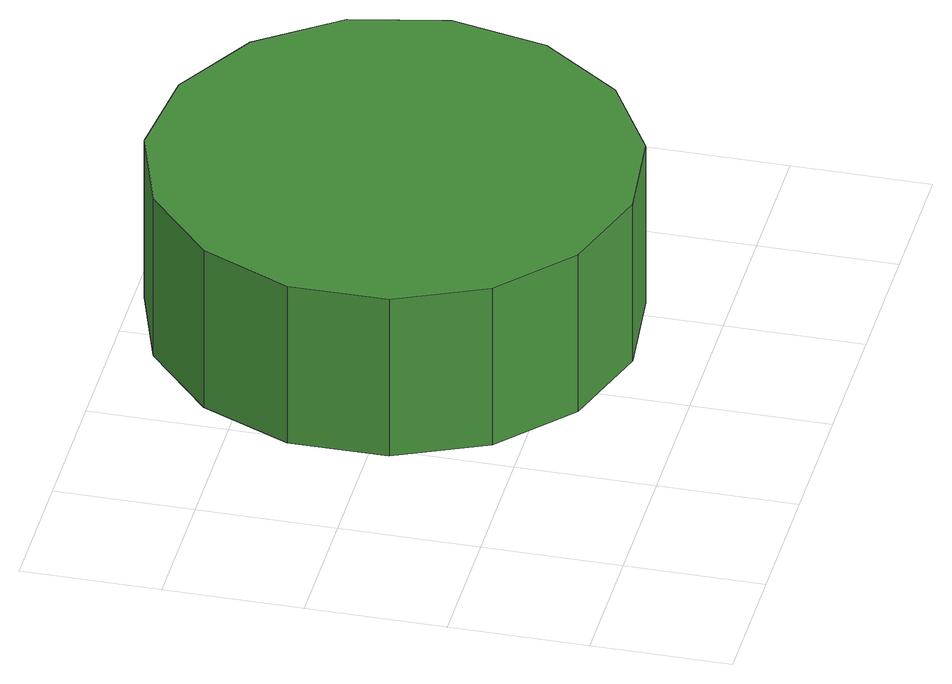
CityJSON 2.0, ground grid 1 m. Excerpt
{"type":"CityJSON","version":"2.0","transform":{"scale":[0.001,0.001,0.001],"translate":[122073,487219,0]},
"CityObjects":{
"tree1":{"type":"SolitaryVegetationObject","attributes":{"function":"something"},"geometry":[{"type":"MultiSurface","lod":"1","boundaries":[[[0,1,2,3,4,5,6,7,8,9,10,11,12,13,14]],[[15,16,17,18,19,20,21,22,23,24,25,26,27,28,29]],[[0,29,28,1]],[[1,28,27,2]],[[2,27,26,3]],[[3,26,25,4]],[[4,25,24,5]],[[5,24,23,6]],[[6,23,22,7]],[[7,22,21,8]],[[8,21,20,9]],[[9,20,19,10]],[[10,19,18,11]],[[11,18,17,12]],[[12,17,16,13]],[[13,16,15,14]],[[14,15,29,0]]]}]}
},
"vertices":[
[4346,2218,1462],[4197,2918,1462],[3776,3497,1462],[3157,3854,1462],[2445,3929,1462],[1765,3708,1462],[1233,3229,1462],[942,2576,1462],[942,1860,1462],[1233,1207,1462],[1765,728,1462],[2445,507,1462],[3157,582,1462],[3776,939,1462],[4197,1518,1462],[4197,1518,172],[3776,939,172],[3157,582,172],[2445,507,172],[1765,728,172],[1233,1207,172],[942,1860,172],[942,2576,172],[1233,3229,172],[1765,3708,172],[2445,3929,172],[3157,3854,172],[3776,3497,172],[4197,2918,172],[4346,2218,172]
]}
